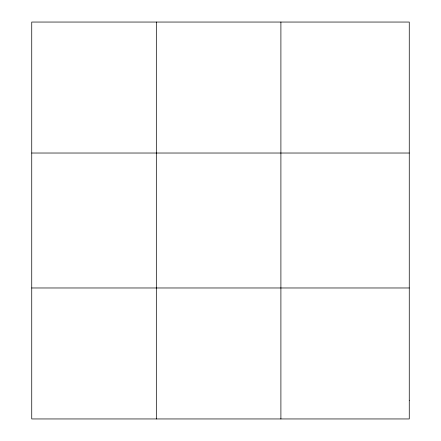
<?xml version="1.0" encoding="UTF-8"?>
<svg xmlns="http://www.w3.org/2000/svg" width="441" height="441" viewBox="0 0 441 441"><rect width="100%" height="100%" fill="white"/><g stroke="black" fill="none" stroke-linecap="round" stroke-linejoin="round"><path stroke-width="0.66" d="M156.323 22.05L156.323 418.95M280.9 22.05L280.9 418.95M31.741 153.027L409.259 153.027M31.741 287.973L409.259 287.973M409.259 400.241L409.259 418.95L31.741 418.95L31.741 22.05L409.259 22.05L409.259 400.241"/></g></svg>
